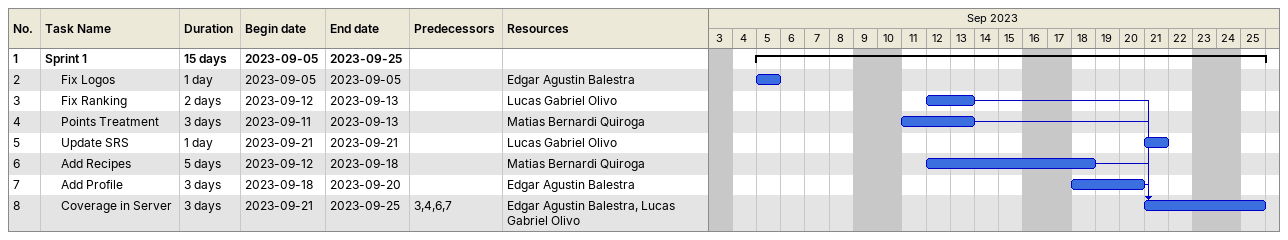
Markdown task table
| ID | Level | Task | Duration | Start | Finish | Predecessors | Resources |
|---|---|---|---|---|---|---|---|
| 1 | 1 | **Sprint 1** | 15d | 2023-09-05 | 2023-09-25 |  |  |
| 2 | 2 | Fix Logos | 1d | 2023-09-05 | 2023-09-05 |  | Edgar Agustin Balestra |
| 3 | 2 | Fix Ranking | 2d | 2023-09-12 | 2023-09-13 |  | Lucas Gabriel Olivo |
| 4 | 2 | Points Treatment | 3d | 2023-09-11 | 2023-09-13 |  | Matias Bernardi Quiroga |
| 5 | 2 | Update SRS | 1d | 2023-09-21 | 2023-09-21 |  | Lucas Gabriel Olivo |
| 6 | 2 | Add Recipes | 5d | 2023-09-12 | 2023-09-18 |  | Matias Bernardi Quiroga |
| 7 | 2 | Add Profile | 3d | 2023-09-18 | 2023-09-20 |  | Edgar Agustin Balestra |
| 8 | 2 | Coverage in Server | 3d | 2023-09-21 | 2023-09-25 | 3, 4, 6, 7 | Edgar Agustin Balestra, Lucas Gabriel Olivo |
